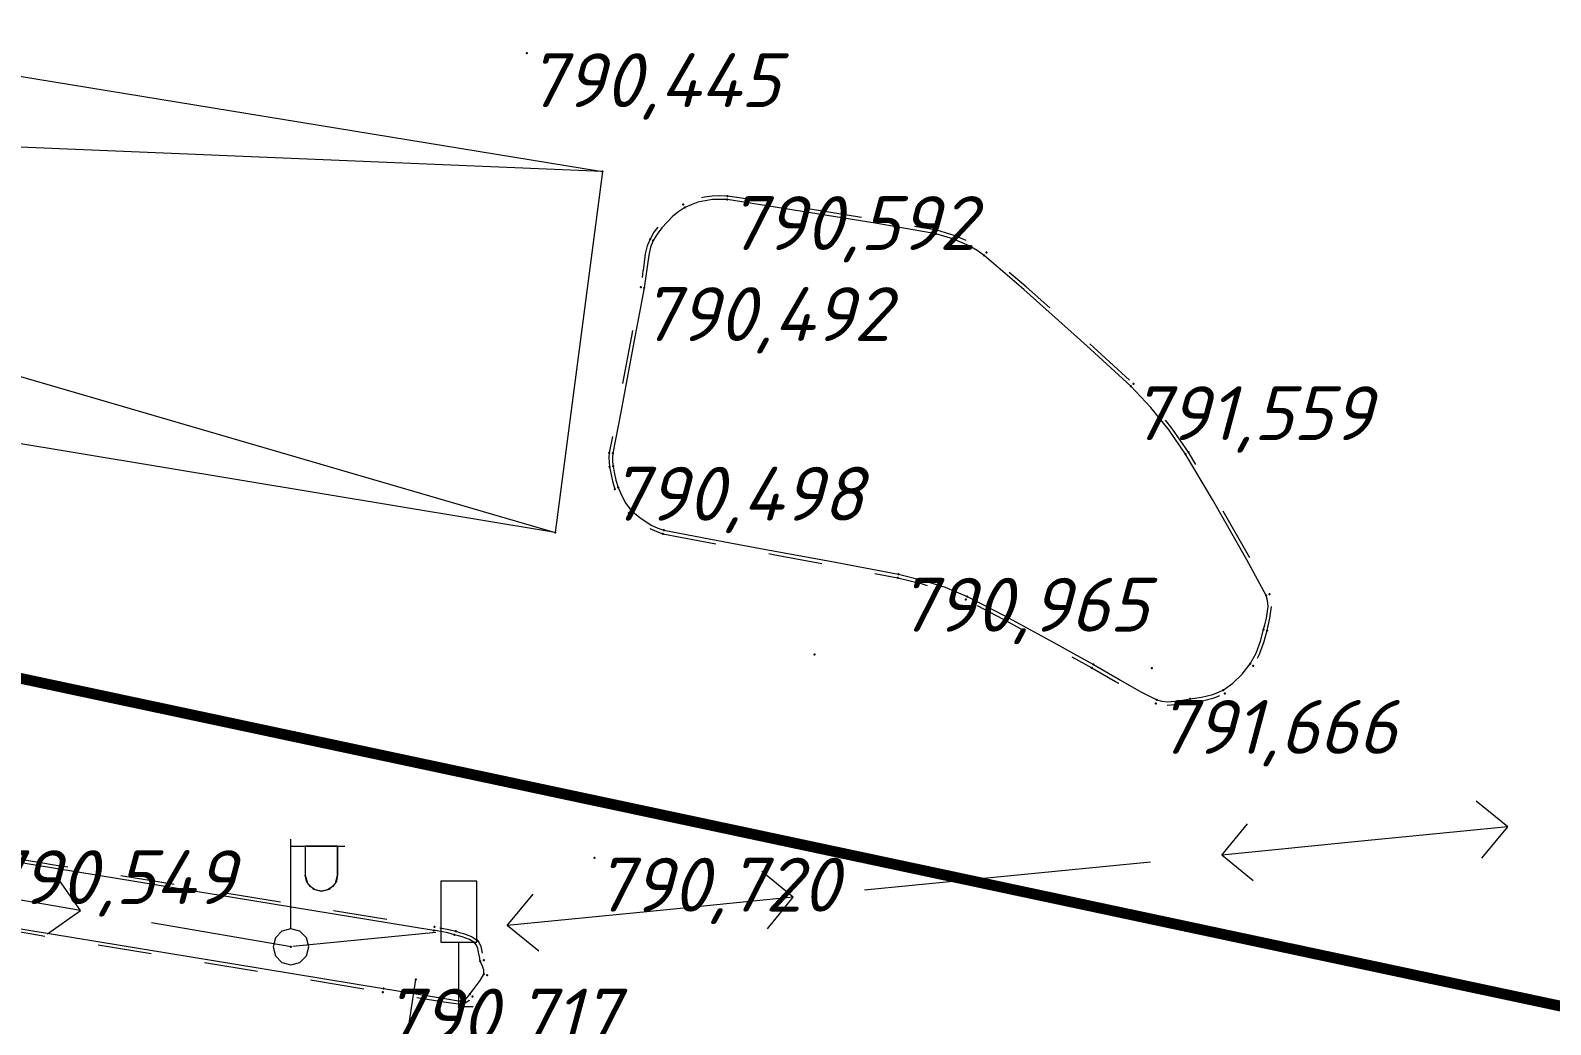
# Model space of a CAD drawing. Header units: metres. Extents: x 629572 to 645168, y 4785785 to 4790166.
# Drawn here: x 634787.05 to 634829.39, y 4788241.53 to 4788269.22 of the extents above; entities that cross this region are included whole.
import ezdxf
from ezdxf import colors
from ezdxf.entities.mleader import LeaderData, LeaderLine
from ezdxf.math import Vec2, Vec3

# ---------------------------------------------------------------- set-up
doc = ezdxf.new("R2010")
doc.units = ezdxf.units.M
for name, pattern in [('Сплошная', [0]), ('Сплошная_0_50', [0]), ('Штриховая 1.5-1.5', [3, 1.5, -1.5])]:
    doc.linetypes.add(name, pattern=pattern)
doc.layers.get('0').update_dxf_attribs({"linetype": 'CONTINUOUS'})
for name, color, linetype in [('Дороги с покрытием (край_ бровка)', 7, 'CONTINUOUS'), ('Дорожн. знаки (прочие)', 7, 'CONTINUOUS'), ('Здания и строения', 7, 'CONTINUOUS'), ('красная линия', 7, 'CONTINUOUS'), ('Нурсултан', 7, 'CONTINUOUS'), ('пересечения с комуникациями', 7, 'CONTINUOUS'), ('Проезжие части улиц и тротуаров (без бортового камня)', 7, 'CONTINUOUS'), ('Фонарь электр._ на мет.столб', 7, 'CONTINUOUS')]:
    doc.layers.add(name, color=color, linetype=linetype)
doc.layers.add('ЛЭП н.напряж. подзем.', color=10, linetype='SIL_KAB_NIZVOLT', lineweight=13)
doc.styles.add('ISOCPEUR', font='isocpeui.ttf')
doc.styles.get("Standard").update_dxf_attribs({"font": 'isocpeui.ttf'})
doc.linetypes.add('SIL_KAB_NIZVOLT', pattern='A,1,["<",Standard,S=1.6,R=0,X=-1,Y=-0.8],6,0,1,[">",Standard,S=1.6,R=0,X=-0.8,Y=-0.8],-2,8,-2', length=20)

# ---------------------------------------------------------------- blocks, each defined once
blk = doc.blocks.new('15 - 206.3.а знаки дорожн прочие')
at = {"color": 7, "linetype": 'Continuous', "lineweight": 0, "true_color": 0xffffff, "flags": 128}
blk.add_lwpolyline([(0.5, 3.5), (-0.5, 3.5), (-0.5, 1.8), (0, 1.8), (0.5, 1.8), (0.5, 3.5)], close=True, dxfattribs=at)
at = {"color": 7, "linetype": 'Continuous', "lineweight": 0, "flags": 128}
blk.add_lwpolyline([(0.4, 0), (0, 0), (0, 1.8)], dxfattribs=at)
at = {"color": 7, "style": 'ISOCPEUR', "flags": 1}
for tag in ['X', 'Отметка', 'Имя объекта CREDO-III', 'Код объекта CREDO-III', 'Номер', 'Примечание', 'Y']:
    blk.add_attdef(tag, (0, 0), '', height=2.5, dxfattribs=at)
blk = doc.blocks.new('34 - 110.1.1 фонарь на  метал.столб')
at = {"color": 7, "linetype": 'Continuous', "lineweight": 0, "flags": 128}
for points in [[(0, 0.5), (0, 3)], [(0, 2.8), (1.5, 2.8)], [(0.4, 2.8), (0.4, 2)], [(1.3, 2.8), (1.3, 2)], [(1.3, 2), (1.266, 1.828), (1.168, 1.682), (1.022, 1.584), (0.85, 1.55), (0.678, 1.584), (0.532, 1.682), (0.434, 1.828), (0.4, 2)]]:
    blk.add_lwpolyline(points, dxfattribs=at)
at = {"color": 7, "linetype": 'Continuous', "lineweight": 0, "true_color": 0xffffff, "flags": 128}
blk.add_lwpolyline([(1.3, 2.8), (0.4, 2.8), (0.4, 2), (0.46, 1.775), (0.625, 1.61), (0.85, 1.55), (1.075, 1.61), (1.24, 1.775), (1.3, 2), (1.3, 2.8)], close=True, dxfattribs=at)
at = {"color": 7, "linetype": 'Continuous', "lineweight": 0, "flags": 128}
blk.add_lwpolyline([(0, 0.5), (-0.25, 0.433), (-0.433, 0.25), (-0.5, 0), (-0.433, -0.25), (-0.25, -0.433), (0, -0.5), (0.25, -0.433), (0.433, -0.25), (0.5, 0), (0.433, 0.25), (0.25, 0.433), (0, 0.5)], close=True, dxfattribs=at)
at = {"color": 7, "style": 'ISOCPEUR', "flags": 1}
for tag in ['X', 'Отметка', 'Имя объекта CREDO-III', 'Код объекта CREDO-III', 'Y']:
    blk.add_attdef(tag, (0, 0), '', height=2.5, dxfattribs=at)

msp = doc.modelspace()

# ---------------------------------------------------------------- linework, layer by layer
at = {"layer": 'Дороги с покрытием (край_ бровка)', "color": 251, "linetype": 'Сплошная', "lineweight": 0, "true_color": 0x636466, "flags": 128}
for points in [[(634806.451, 4788264.506), (634806.046, 4788264.507), (634805.641, 4788264.432), (634805.45, 4788264.366), (634805.277, 4788264.283), (634805.111, 4788264.177), (634804.942, 4788264.044), (634804.633, 4788263.723), (634804.501, 4788263.543), (634804.397, 4788263.365), (634804.324, 4788263.183), (634804.269, 4788262.96), (634804.208, 4788262.505), (634804.208, 4788262.505), (634804.147, 4788262.05), (634804.025, 4788261.409), (634803.888, 4788260.686), (634803.489, 4788258.591), (634803.272, 4788257.441), (634803.261, 4788257.321), (634803.266, 4788257.201), (634803.281, 4788257.081), (634803.309, 4788256.915), (634803.356, 4788256.696), (634803.423, 4788256.484), (634803.435, 4788256.454), (634803.512, 4788256.271), (634803.63, 4788256.041), (634803.784, 4788255.845), (634804.02, 4788255.65), (634804.343, 4788255.441), (634804.525, 4788255.353), (634804.691, 4788255.299), (634806.392, 4788254.976), (634807.638, 4788254.746), (634809.32, 4788254.435), (634811.23, 4788254.071), (634811.882, 4788253.91), (634812.524, 4788253.708), (634813.144, 4788253.455), (634814.193, 4788252.909), (634815.62, 4788252.129), (634816.097, 4788251.865), (634816.66, 4788251.555), (634817.318, 4788251.178), (634817.408, 4788251.125), (634817.974, 4788250.797), (634818.425, 4788250.569), (634818.564, 4788250.534), (634818.722, 4788250.522), (634819.037, 4788250.549), (634819.195, 4788250.574), (634819.349, 4788250.599), (634819.415, 4788250.609), (634819.663, 4788250.647), (634819.979, 4788250.718), (634820.268, 4788250.839), (634820.539, 4788251.035), (634820.802, 4788251.292), (634821.021, 4788251.572), (634821.186, 4788251.877), (634821.31, 4788252.209), (634821.398, 4788252.531), (634821.43, 4788252.66), (634821.475, 4788252.849), (634821.519, 4788253.173), (634821.507, 4788253.336), (634821.465, 4788253.476), (634820.925, 4788254.473), (634819.971, 4788256.157), (634819.223, 4788257.418), (634818.762, 4788258.083), (634818.254, 4788258.717), (634817.701, 4788259.308), (634816.471, 4788260.438), (634814.715, 4788262.002), (634813.612, 4788262.954), (634813.416, 4788263.093), (634813.2, 4788263.22), (634812.745, 4788263.419), (634812.27, 4788263.554), (634810.637, 4788263.838), (634808.028, 4788264.264), (634806.451, 4788264.506)], [(634719.29, 4788257.189), (634719.124, 4788257.17), (634718.965, 4788257.091), (634718.823, 4788256.988), (634718.633, 4788256.81), (634718.404, 4788256.564), (634718.259, 4788256.37), (634718.238, 4788256.216), (634718.267, 4788256.045), (634718.285, 4788255.974), (634718.301, 4788255.911), (634718.301, 4788255.909), (634718.326, 4788255.808), (634718.363, 4788255.709), (634718.423, 4788255.63), (634718.561, 4788255.524), (634718.783, 4788255.386), (634719.021, 4788255.295), (634721.011, 4788254.981), (634721.145, 4788254.96), (634725.547, 4788254.266), (634729.947, 4788253.561), (634737.18, 4788252.367), (634746.32, 4788250.851), (634747.052, 4788250.73), (634752.738, 4788249.788), (634754.058, 4788249.583), (634754.708, 4788249.487), (634755.38, 4788249.388), (634756.7, 4788249.183), (634762.206, 4788248.27), (634767.474, 4788247.396), (634772.098, 4788246.628), (634780.389, 4788245.253), (634786.948, 4788244.169), (634793.507, 4788243.086), (634796.879, 4788242.53), (634797.173, 4788242.482), (634797.733, 4788242.389), (634798.587, 4788242.25), (634799.031, 4788242.184), (634799.128, 4788242.212), (634799.214, 4788242.286), (634799.271, 4788242.35), (634799.289, 4788242.371), (634799.413, 4788242.529), (634799.578, 4788242.759), (634799.679, 4788242.936), (634799.676, 4788243.05), (634799.628, 4788243.172), (634799.627, 4788243.174), (634799.579, 4788243.294), (634799.553, 4788243.43), (634799.55, 4788243.453), (634799.51, 4788243.645), (634799.475, 4788243.737), (634799.43, 4788243.801), (634799.276, 4788243.899), (634799.07, 4788243.971), (634798.971, 4788244), (634798.865, 4788244.031), (634798.676, 4788244.08), (634798.483, 4788244.118), (634798.319, 4788244.146), (634798.289, 4788244.151), (634797.039, 4788244.355), (634794.941, 4788244.698), (634787.807, 4788245.864), (634780.674, 4788247.032), (634772.21, 4788248.426), (634762.392, 4788250.044), (634761.974, 4788250.113), (634756.966, 4788250.939), (634755.651, 4788251.152), (634755.026, 4788251.252), (634754.336, 4788251.362), (634753.022, 4788251.575), (634746.859, 4788252.592), (634736.188, 4788254.353), (634728.789, 4788255.577), (634724.955, 4788256.224), (634721.502, 4788256.813), (634721.123, 4788256.878), (634719.29, 4788257.189)]]:
    msp.add_lwpolyline(points, close=True, dxfattribs=at)
at = {"layer": 'Здания и строения', "color": 8, "linetype": 'Сплошная', "lineweight": 0, "flags": 128}
msp.add_lwpolyline([(634802.987, 4788265.291), (634801.663, 4788255.233), (634720.257, 4788268.74), (634721.558, 4788278.617), (634802.987, 4788265.291)], close=True, dxfattribs=at)
for points in [[(634721.558, 4788278.617), (634801.663, 4788255.233)], [(634802.987, 4788265.291), (634720.257, 4788268.74)], [(634795.35, 4788226.769), (634797.786, 4788242.786)]]:
    msp.add_lwpolyline(points, dxfattribs=at)
at = {"layer": 'ЛЭП н.напряж. подзем.', "color": 10, "linetype": 'Continuous', "lineweight": 13}
for p, q in [((634828.196, 4788247.035), (634827.321, 4788247.752)), ((634820.235, 4788246.25), (634820.952, 4788247.124)), ((634828.196, 4788247.035), (634824.215, 4788246.642)), ((634827.478, 4788246.16), (634828.196, 4788247.035)), ((634824.215, 4788246.642), (634820.235, 4788246.25)), ((634818.244, 4788246.054), (634814.264, 4788245.661)), ((634821.109, 4788245.532), (634820.235, 4788246.25)), ((634788.447, 4788244.706), (634787.795, 4788245.631)), ((634808.292, 4788245.073), (634807.418, 4788245.79)), ((634814.264, 4788245.661), (634810.283, 4788245.269)), ((634788.447, 4788244.706), (634784.505, 4788245.388)), ((634800.331, 4788244.288), (634801.049, 4788245.163)), ((634808.292, 4788245.073), (634804.312, 4788244.68)), ((634807.575, 4788244.198), (634808.292, 4788245.073)), ((634787.523, 4788244.054), (634788.447, 4788244.706)), ((634794.316, 4788243.692), (634790.418, 4788244.366)), ((634804.312, 4788244.68), (634800.331, 4788244.288)), ((634798.341, 4788244.092), (634794.36, 4788243.699)), ((634801.206, 4788243.57), (634800.331, 4788244.288))]:
    msp.add_line(p, q, dxfattribs=at)
at = {"layer": 'Нурсултан', "color": 7}
for p in [(634800.879, 4788268.584, 3.768), (634802.987, 4788265.291, 3.857), (634805.228, 4788264.37, 3.879), (634805.277, 4788264.283, 4.029), (634806.451, 4788264.506, 4.065), (634806.461, 4788264.605, 3.915), (634804.308, 4788263.41, 3.819), (634804.397, 4788263.365, 3.969), (634812.27, 4788263.554, 4.447), (634812.291, 4788263.652, 4.297), (634813.612, 4788262.954, 4.569), (634813.674, 4788263.033, 4.419), (634804.049, 4788262.069, 3.815), (634804.147, 4788262.05, 3.965), (634817.701, 4788259.308, 4.882), (634817.771, 4788259.379, 4.732), (634803.173, 4788257.458, 3.801), (634803.272, 4788257.441, 3.951), (634819.307, 4788257.472, 4.852), (634803.182, 4788257.065, 3.821), (634803.281, 4788257.081, 3.971), (634819.223, 4788257.418, 5.002), (634803.33, 4788256.446, 3.848), (634803.423, 4788256.484, 3.998), (634803.716, 4788255.772, 3.873), (634803.784, 4788255.845, 4.023), (634801.663, 4788255.233, 3.892), (634804.668, 4788255.202, 3.954), (634804.691, 4788255.299, 4.104), (634811.23, 4788254.071, 4.438), (634811.209, 4788253.973, 4.288), (634813.102, 4788253.364, 4.485), (634813.144, 4788253.455, 4.635), (634821.465, 4788253.476, 5.129), (634821.556, 4788253.517, 4.979), (634821.398, 4788252.531, 5.157), (634821.495, 4788252.508, 5.007), (634808.892, 4788251.833, 4.221), (634816.66, 4788251.555, 4.857), (634821.021, 4788251.572, 5.151), (634821.104, 4788251.516, 5.001), (634816.612, 4788251.467, 4.707), (634818.285, 4788251.453, 5.106), (634820.268, 4788250.839, 5.123), (634820.318, 4788250.753, 4.973), (634818.392, 4788250.475, 4.839), (634818.425, 4788250.569, 4.989), (634819.349, 4788250.599, 5.051), (634819.363, 4788250.5, 4.901), (634802.764, 4788246.175, 4.043), (634798.289, 4788244.151, 4.03), (634798.305, 4788244.25, 3.88), (634798.865, 4788244.031, 4.057), (634798.894, 4788244.127, 3.907), (634794.306, 4788243.694, 4.108), (634799.43, 4788243.801, 4.084), (634799.502, 4788243.871, 3.934), (634799.579, 4788243.294, 4.103), (634799.675, 4788243.322, 3.953), (634797.786, 4788242.786, 4.103), (634799.679, 4788242.936, 4.106), (634799.774, 4788242.906, 3.956), (634796.863, 4788242.431, 3.89), (634796.879, 4788242.53, 4.04), (634799.289, 4788242.371, 4.095), (634799.365, 4788242.306, 3.945), (634798.979, 4788242.024, 4.116), (634799.024, 4788242.084, 3.947), (634799.031, 4788242.184, 4.097)]:
    msp.add_point(p, dxfattribs=at)
at = {"layer": 'Проезжие части улиц и тротуаров (без бортового камня)', "linetype": 'Штриховая 1.5-1.5', "lineweight": 0, "flags": 128}
for points in [[(634804.668, 4788255.202), (634806.379, 4788254.876), (634807.736, 4788254.626), (634809.305, 4788254.335), (634811.209, 4788253.973), (634811.854, 4788253.815), (634812.489, 4788253.614), (634813.102, 4788253.364), (634814.146, 4788252.821), (634815.57, 4788252.042), (634816.038, 4788251.784), (634816.612, 4788251.467), (634817.272, 4788251.088), (634817.353, 4788251.041), (634817.931, 4788250.706), (634818.392, 4788250.475), (634818.538, 4788250.438), (634818.704, 4788250.425), (634819.036, 4788250.45), (634819.218, 4788250.478), (634819.363, 4788250.5), (634819.407, 4788250.506), (634819.692, 4788250.55), (634820.019, 4788250.626), (634820.318, 4788250.753), (634820.601, 4788250.958), (634820.876, 4788251.226), (634821.104, 4788251.516), (634821.275, 4788251.83), (634821.404, 4788252.171), (634821.495, 4788252.508), (634821.524, 4788252.631), (634821.573, 4788252.847), (634821.616, 4788253.194), (634821.602, 4788253.367), (634821.556, 4788253.517), (634821.012, 4788254.524), (634820.057, 4788256.21), (634819.307, 4788257.472), (634818.841, 4788258.143), (634818.329, 4788258.783), (634817.771, 4788259.379), (634816.539, 4788260.512), (634814.783, 4788262.076), (634813.674, 4788263.033), (634813.471, 4788263.176), (634813.249, 4788263.306), (634812.78, 4788263.512), (634812.291, 4788263.652), (634810.653, 4788263.937), (634808.047, 4788264.363), (634806.461, 4788264.605), (634806.252, 4788264.616), (634806.036, 4788264.606), (634805.82, 4788264.576), (634805.611, 4788264.527), (634805.41, 4788264.457), (634805.228, 4788264.37), (634805.054, 4788264.26), (634804.878, 4788264.12), (634804.555, 4788263.784), (634804.417, 4788263.597), (634804.308, 4788263.41), (634804.231, 4788263.222), (634804.173, 4788262.994), (634804.111, 4788262.531), (634804.11, 4788262.527), (634804.049, 4788262.069), (634803.789, 4788260.703), (634803.391, 4788258.611), (634803.173, 4788257.458), (634803.161, 4788257.328), (634803.166, 4788257.196), (634803.182, 4788257.065), (634803.212, 4788256.891), (634803.261, 4788256.665), (634803.33, 4788256.446), (634803.342, 4788256.419), (634803.425, 4788256.223), (634803.552, 4788255.98), (634803.716, 4788255.772), (634803.965, 4788255.567), (634804.303, 4788255.35), (634804.494, 4788255.259), (634804.668, 4788255.202)], [(634780.69, 4788247.131), (634787.822, 4788245.962), (634794.955, 4788244.797), (634797.005, 4788244.462), (634798.305, 4788244.25), (634798.357, 4788244.241), (634798.504, 4788244.217), (634798.701, 4788244.178), (634798.894, 4788244.127), (634798.996, 4788244.096), (634799.109, 4788244.061), (634799.333, 4788243.979), (634799.502, 4788243.871), (634799.552, 4788243.801), (634799.592, 4788243.703), (634799.64, 4788243.497), (634799.646, 4788243.463), (634799.675, 4788243.322), (634799.721, 4788243.196), (634799.727, 4788243.181), (634799.774, 4788243.039), (634799.774, 4788242.906), (634799.671, 4788242.716), (634799.502, 4788242.477), (634799.365, 4788242.306), (634799.266, 4788242.203), (634799.151, 4788242.117), (634799.024, 4788242.084), (634798.566, 4788242.151), (634797.714, 4788242.29), (634797.392, 4788242.344), (634796.863, 4788242.431), (634793.489, 4788242.988), (634786.931, 4788244.07), (634780.373, 4788245.154), (634772.081, 4788246.53), (634767.458, 4788247.297), (634762.19, 4788248.172), (634756.684, 4788249.084), (634755.364, 4788249.289), (634754.692, 4788249.389), (634754.042, 4788249.485), (634752.722, 4788249.689), (634747.036, 4788250.631), (634746.304, 4788250.753), (634737.164, 4788252.268), (634729.931, 4788253.462), (634725.534, 4788254.166), (634721.151, 4788254.857), (634721.135, 4788254.86), (634719.003, 4788255.197), (634718.749, 4788255.291), (634718.511, 4788255.437), (634718.358, 4788255.554), (634718.284, 4788255.649), (634718.235, 4788255.767), (634718.203, 4788255.889), (634718.191, 4788255.942), (634718.167, 4788256.045), (634718.141, 4788256.239), (634718.146, 4788256.337), (634718.169, 4788256.414), (634718.32, 4788256.622), (634718.556, 4788256.878), (634718.761, 4788257.066), (634718.926, 4788257.181), (634719.111, 4788257.268), (634719.211, 4788257.289), (634719.304, 4788257.288), (634721.149, 4788256.975), (634721.82, 4788256.861), (634724.976, 4788256.322), (634728.805, 4788255.676), (634736.204, 4788254.452), (634746.876, 4788252.69), (634753.038, 4788251.674), (634754.353, 4788251.461), (634755.042, 4788251.35), (634755.668, 4788251.25), (634756.982, 4788251.038), (634761.99, 4788250.212), (634762.408, 4788250.143), (634772.226, 4788248.524), (634780.69, 4788247.131)]]:
    msp.add_lwpolyline(points, close=True, dxfattribs=at)

# ---------------------------------------------------------------- block references
at = {"layer": 'Дорожн. знаки (прочие)', "color": 7, "linetype": 'Continuous'}
msp.add_blockref('15 - 206.3.а знаки дорожн прочие', (634798.979, 4788242.024, 795.239), dxfattribs=at)
at = {"layer": 'Фонарь электр._ на мет.столб', "color": 7, "linetype": 'Continuous'}
msp.add_blockref('34 - 110.1.1 фонарь на  метал.столб', (634794.306, 4788243.694, 795.239), dxfattribs=at)

# ---------------------------------------------------------------- texts
at = {"layer": 'Нурсултан', "color": 251, "char_height": 1.5, "attachment_point": 1, "style": 'ISOCPEUR'}
for s, insert in [('790,445', (634800.879, 4788268.584, 3.768)), ('790,592', (634806.461, 4788264.605, 3.915)), ('790,492', (634804.049, 4788262.069, 3.815)), ('791,559', (634817.701, 4788259.308, 4.882)), ('790,498', (634803.182, 4788257.065, 3.821)), ('790,965', (634811.209, 4788253.973, 4.288)), ('791,666', (634818.425, 4788250.569, 4.989)), ('790,549', (634785.721, 4788246.385, 3.872)), ('790,720', (634802.764, 4788246.175, 4.043)), ('790,717', (634796.879, 4788242.53, 4.04))]:
    msp.add_mtext(s, dxfattribs=dict(at, insert=insert))

# ---------------------------------------------------------------- next in the draw order: leaders
at = {"layer": 'пересечения с комуникациями'}
ml = msp.add_multileader_mtext('Standard', dxfattribs=at)
ml.set_content('Газопровод подземный\\PПК55+21,77', color=256, style='ISOCPEUR')
ml.set_leader_properties()
ml.build(insert=Vec2(0, 0))
ml.multileader.update_dxf_attribs({"text_left_attachment_type": 6, "text_right_attachment_type": 6, "dogleg_length": 0.36, "arrow_head_size": 2})
ctx = ml.context
ctx.base_point, ctx.char_height, ctx.arrow_head_size, ctx.plane_origin, ctx.plane_x_axis, ctx.plane_y_axis = Vec3(634767.248, 4788240.559, 0.005), 2.53, 2, Vec3(634751.044, 4788205.892, 0.005), Vec3(0.984808, -0.173648), Vec3(0.173648, 0.984808)
ctx.left_attachment, ctx.right_attachment = 6, 6
notes = []
notes.append((ctx, [(0, (1, 1, 0), (634766.893, 4788240.621, 0.005), (0.984808, -0.173648), 0.36, [(0, [(634762.637, 4788200.497, 0.005)], 0, [])])]))
ctx.mtext.insert, ctx.mtext.text_direction, ctx.mtext.rotation, ctx.mtext.flow_direction = Vec3(634769.744, 4788243.201, 0.005), Vec3(0.984808, -0.173648), 6.108652, 5
ctx.mtext.has_bg_fill, ctx.mtext.bg_color, ctx.mtext.bg_scale_factor, ctx.mtext.bg_transparency, ctx.mtext.use_window_bg_color = 1, -1027028792, 1.5, 0, 1
for ctx, leaders in notes:
    for number, flags, end, landing, length, lines in leaders:
        leader = LeaderData()
        leader.index, (leader.has_last_leader_line, leader.has_dogleg_vector, leader.attachment_direction) = number, flags
        leader.last_leader_point, leader.dogleg_vector, leader.dogleg_length = Vec3(end), Vec3(landing), length
        for number, points, colour, breaks in lines:
            line = LeaderLine()
            line.index, line.vertices, line.color, line.breaks = number, Vec3.list(points), colors.encode_raw_color(colour), breaks
            leader.lines.append(line)
        ctx.leaders.append(leader)

# ---------------------------------------------------------------- next in the draw order: linework, layer by layer
at = {"layer": 'красная линия', "color": 1, "linetype": 'Сплошная_0_50', "lineweight": 0, "true_color": 0xff0000, "const_width": 0.3, "elevation": 794.579, "flags": 128}
msp.add_lwpolyline([(635401.641, 4788148.595), (634957.655, 4788205.711), (634868.946, 4788233.682), (634603.956, 4788290.084), (634469.438, 4788276.801), (634466.442, 4788288.998), (634455.452, 4788300.111), (634423.85, 4788288.187), (634367.861, 4788295.693), (634267.843, 4788409.4), (634475.845, 4788682.207), (634474.555, 4788790.795), (634449.85, 4788818.401), (634024.042, 4788644.6), (633889.34, 4788556.209), (633827.944, 4788529.992), (633792.752, 4788543.316), (633784.34, 4788495.79), (633741.538, 4788462.098), (633741.25, 4788461.815), (633707.246, 4788430.797), (633615.343, 4788446.001), (633603.65, 4788448.117), (633593.847, 4788448.295), (633403.135, 4788458.998), (633383.735, 4788456.919), (632950.737, 4788523.705), (632422.446, 4788608.882), (631759.541, 4788723.01), (631749.061, 4788727.901), (631729.34, 4788731.902), (631702.953, 4788733.892), (631676.149, 4788739.917), (631633.151, 4788748.593), (631552.757, 4788764.604), (631505.748, 4788774.005), (631486.053, 4788777.916), (631418.334, 4788781.792), (630663.641, 4788895.085)], dxfattribs=at)

doc.saveas('drawing.dxf')
